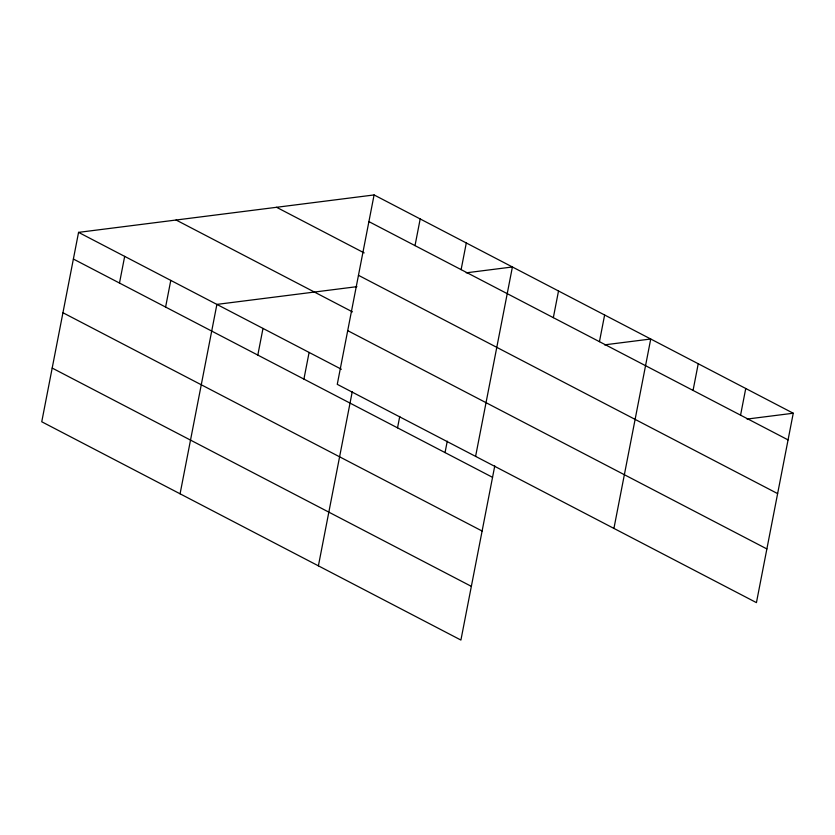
<?xml version="1.0" encoding="UTF-8"?>
<svg xmlns="http://www.w3.org/2000/svg" width="835" height="835" viewBox="0 0 835 835"><rect width="100%" height="100%" fill="white"/><g stroke="black" fill="none" stroke-linecap="round" stroke-linejoin="round"><path stroke-width="1.25" d="M374.09 194.941L337.267 384.34L756.437 602.63L793.25 413.231L374.09 194.941L78.563 232.37L41.75 421.769L460.91 640.059L494.769 465.899M119.489 283.044L124.676 256.376M165.601 307.061L170.778 280.393M180.078 493.809L216.891 304.399L356.921 286.666M257.817 355.084L262.994 328.416M303.919 379.09L309.107 352.422M318.396 565.848L352.255 391.678M415.016 245.615L420.193 218.947M397.533 427.844L399.756 416.414M461.118 269.632L466.306 242.964M445.045 452.591L447.257 441.151M475.595 456.38L512.408 266.97L466.212 272.826M553.334 317.655L558.521 290.987M599.447 341.672L604.623 314.993M613.923 528.419L650.736 339.01L604.54 344.855M693.06 390.415L698.237 363.747M740.561 415.162L745.749 388.484M747.054 419.076L793.25 413.231M368.903 221.609L788.063 439.899M276.562 207.289L364.175 252.911M358.465 275.31L777.625 493.6M176.091 220.012L352.454 311.862M347.715 330.639L766.874 548.929M78.563 232.37L341.379 369.237M73.386 259.038L492.546 477.328M62.949 312.739L482.108 531.029M52.188 368.068L471.347 586.358"/></g></svg>
